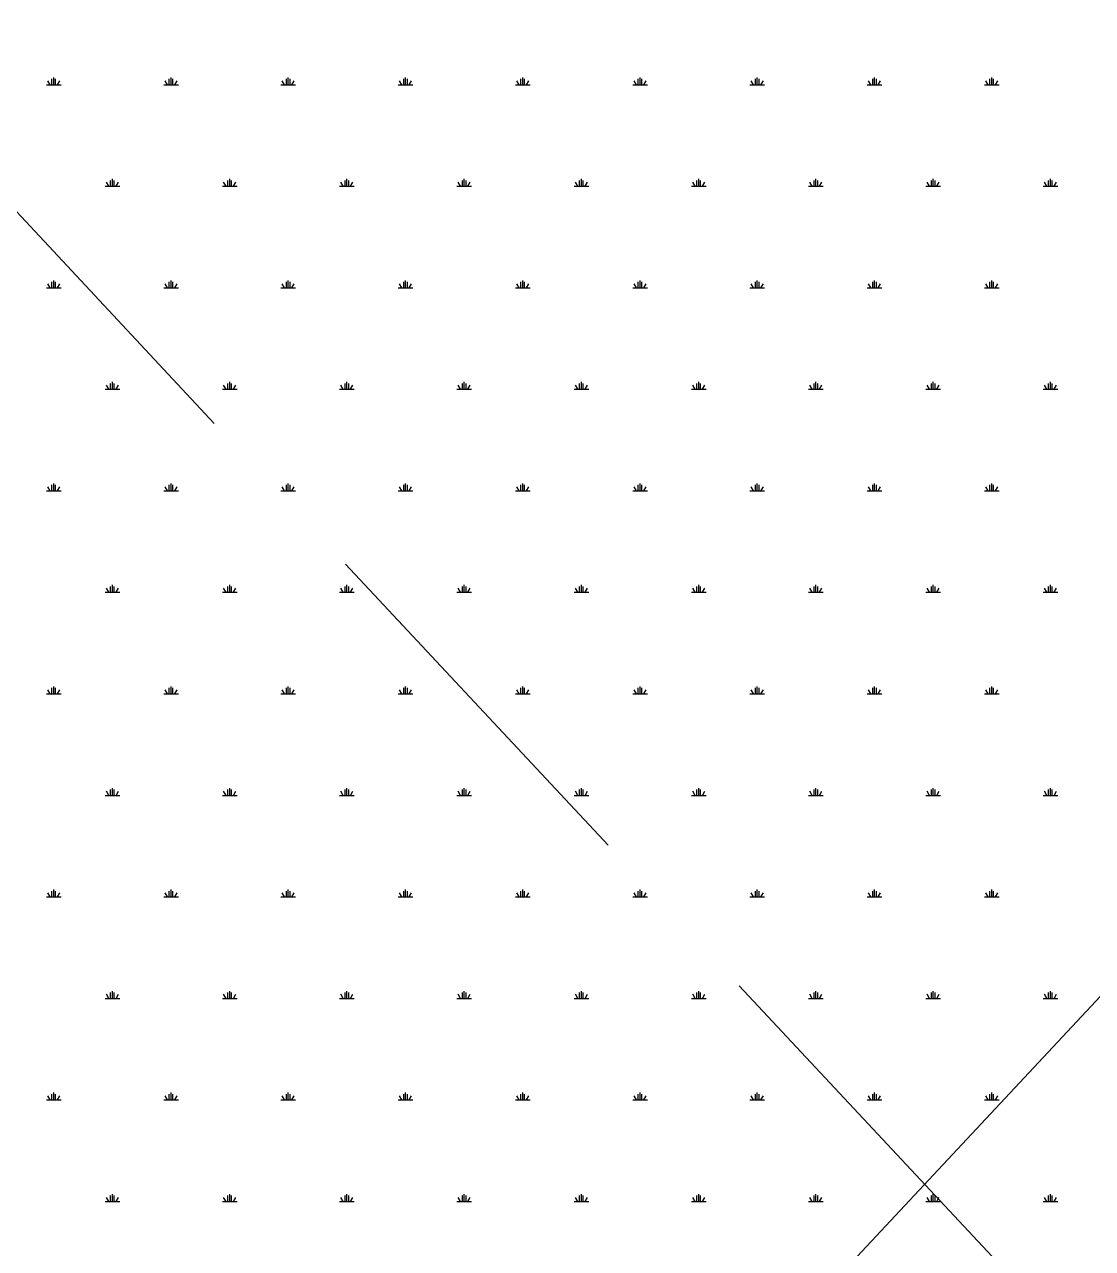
# Model space of a CAD drawing. Header units: millimetres. Extents: x 2999.9 to 3041.9, y 869.6 to 906.3.
# Drawn here: x 3036.584 to 3037.278, y 896.296 to 897.092 of the extents above; entities that cross this region are included whole.
import ezdxf

# ---------------------------------------------------------------- set-up
doc = ezdxf.new("R2010")
doc.units = ezdxf.units.MM
doc.linetypes.add('HIDDEN', pattern=[0.375, 0.25, -0.125])

msp = doc.modelspace()

# ---------------------------------------------------------------- linework, layer by layer
at = {"color": 253, "linetype": 'HIDDEN', "lineweight": 0}
for p, q in [((3035.76921, 897.83752), (3038.56921, 894.83817)), ((3038.56921, 897.83752), (3035.76921, 894.83817))]:
    msp.add_line(p, q, dxfattribs=at)
at = {"color": 76, "linetype": 'Continuous'}
for p, q in [((3036.59845, 897.05265), (3036.60797, 897.05265)), ((3036.60083, 897.05265), (3036.5993, 897.05529)), ((3036.60202, 897.05265), (3036.60202, 897.05646)), ((3036.60321, 897.05265), (3036.60321, 897.05741)), ((3036.6044, 897.05265), (3036.6044, 897.05646)), ((3036.60559, 897.05265), (3036.60712, 897.05529)), ((3036.67465, 897.05265), (3036.68417, 897.05265)), ((3036.67703, 897.05265), (3036.6755, 897.05529)), ((3036.67822, 897.05265), (3036.67822, 897.05646)), ((3036.67941, 897.05265), (3036.67941, 897.05741)), ((3036.6806, 897.05265), (3036.6806, 897.05646)), ((3036.68179, 897.05265), (3036.68332, 897.05529)), ((3036.75085, 897.05265), (3036.76037, 897.05265)), ((3036.75323, 897.05265), (3036.7517, 897.05529)), ((3036.75442, 897.05265), (3036.75442, 897.05646)), ((3036.75561, 897.05265), (3036.75561, 897.05741)), ((3036.7568, 897.05265), (3036.7568, 897.05646)), ((3036.75799, 897.05265), (3036.75952, 897.05529)), ((3036.82705, 897.05265), (3036.83657, 897.05265)), ((3036.82943, 897.05265), (3036.8279, 897.05529)), ((3036.83062, 897.05265), (3036.83062, 897.05646)), ((3036.83181, 897.05265), (3036.83181, 897.05741)), ((3036.833, 897.05265), (3036.833, 897.05646)), ((3036.83419, 897.05265), (3036.83572, 897.05529)), ((3036.90325, 897.05265), (3036.91277, 897.05265)), ((3036.90563, 897.05265), (3036.9041, 897.05529)), ((3036.90682, 897.05265), (3036.90682, 897.05646)), ((3036.90801, 897.05265), (3036.90801, 897.05741)), ((3036.9092, 897.05265), (3036.9092, 897.05646)), ((3036.91039, 897.05265), (3036.91192, 897.05529)), ((3036.97945, 897.05265), (3036.98897, 897.05265)), ((3036.98183, 897.05265), (3036.9803, 897.05529)), ((3036.98302, 897.05265), (3036.98302, 897.05646)), ((3036.98421, 897.05265), (3036.98421, 897.05741)), ((3036.9854, 897.05265), (3036.9854, 897.05646)), ((3036.98659, 897.05265), (3036.98812, 897.05529)), ((3037.05565, 897.05265), (3037.06517, 897.05265)), ((3037.05803, 897.05265), (3037.0565, 897.05529)), ((3037.05922, 897.05265), (3037.05922, 897.05646)), ((3037.06041, 897.05265), (3037.06041, 897.05741)), ((3037.0616, 897.05265), (3037.0616, 897.05646)), ((3037.06279, 897.05265), (3037.06432, 897.05529)), ((3037.13185, 897.05265), (3037.14137, 897.05265)), ((3037.13423, 897.05265), (3037.1327, 897.05529)), ((3037.13542, 897.05265), (3037.13542, 897.05646)), ((3037.13661, 897.05265), (3037.13661, 897.05741)), ((3037.1378, 897.05265), (3037.1378, 897.05646)), ((3037.13899, 897.05265), (3037.14052, 897.05529)), ((3037.20805, 897.05265), (3037.21757, 897.05265)), ((3037.21043, 897.05265), (3037.2089, 897.05529)), ((3037.21162, 897.05265), (3037.21162, 897.05646)), ((3037.21281, 897.05265), (3037.21281, 897.05741)), ((3037.214, 897.05265), (3037.214, 897.05646)), ((3037.21519, 897.05265), (3037.21672, 897.05529)), ((3036.63655, 896.98666), (3036.64607, 896.98666)), ((3036.63893, 896.98666), (3036.6374, 896.9893)), ((3036.64012, 896.98666), (3036.64012, 896.99047)), ((3036.64131, 896.98666), (3036.64131, 896.99142)), ((3036.6425, 896.98666), (3036.6425, 896.99047)), ((3036.64369, 896.98666), (3036.64522, 896.9893)), ((3036.71275, 896.98666), (3036.72227, 896.98666)), ((3036.71513, 896.98666), (3036.7136, 896.9893)), ((3036.71632, 896.98666), (3036.71632, 896.99047)), ((3036.71751, 896.98666), (3036.71751, 896.99142)), ((3036.7187, 896.98666), (3036.7187, 896.99047)), ((3036.71989, 896.98666), (3036.72142, 896.9893)), ((3036.78895, 896.98666), (3036.79847, 896.98666)), ((3036.79133, 896.98666), (3036.7898, 896.9893)), ((3036.79252, 896.98666), (3036.79252, 896.99047)), ((3036.79371, 896.98666), (3036.79371, 896.99142)), ((3036.7949, 896.98666), (3036.7949, 896.99047)), ((3036.79609, 896.98666), (3036.79762, 896.9893)), ((3036.86515, 896.98666), (3036.87467, 896.98666)), ((3036.86753, 896.98666), (3036.866, 896.9893)), ((3036.86872, 896.98666), (3036.86872, 896.99047)), ((3036.86991, 896.98666), (3036.86991, 896.99142)), ((3036.8711, 896.98666), (3036.8711, 896.99047)), ((3036.87229, 896.98666), (3036.87382, 896.9893)), ((3036.94135, 896.98666), (3036.95087, 896.98666)), ((3036.94373, 896.98666), (3036.9422, 896.9893)), ((3036.94492, 896.98666), (3036.94492, 896.99047)), ((3036.94611, 896.98666), (3036.94611, 896.99142)), ((3036.9473, 896.98666), (3036.9473, 896.99047)), ((3036.94849, 896.98666), (3036.95002, 896.9893)), ((3037.01755, 896.98666), (3037.02707, 896.98666)), ((3037.01993, 896.98666), (3037.0184, 896.9893)), ((3037.02112, 896.98666), (3037.02112, 896.99047)), ((3037.02231, 896.98666), (3037.02231, 896.99142)), ((3037.0235, 896.98666), (3037.0235, 896.99047)), ((3037.02469, 896.98666), (3037.02622, 896.9893)), ((3037.09375, 896.98666), (3037.10327, 896.98666)), ((3037.09613, 896.98666), (3037.0946, 896.9893)), ((3037.09732, 896.98666), (3037.09732, 896.99047)), ((3037.09851, 896.98666), (3037.09851, 896.99142)), ((3037.0997, 896.98666), (3037.0997, 896.99047)), ((3037.10089, 896.98666), (3037.10242, 896.9893)), ((3037.16995, 896.98666), (3037.17947, 896.98666)), ((3037.17233, 896.98666), (3037.1708, 896.9893)), ((3037.17352, 896.98666), (3037.17352, 896.99047)), ((3037.17471, 896.98666), (3037.17471, 896.99142)), ((3037.1759, 896.98666), (3037.1759, 896.99047)), ((3037.17709, 896.98666), (3037.17862, 896.9893)), ((3037.24615, 896.98666), (3037.25567, 896.98666)), ((3037.24853, 896.98666), (3037.247, 896.9893)), ((3037.24972, 896.98666), (3037.24972, 896.99047)), ((3037.25091, 896.98666), (3037.25091, 896.99142)), ((3037.2521, 896.98666), (3037.2521, 896.99047)), ((3037.25329, 896.98666), (3037.25482, 896.9893)), ((3036.60083, 896.92067), (3036.5993, 896.92331)), ((3036.60202, 896.92067), (3036.60202, 896.92448)), ((3036.60321, 896.92067), (3036.60321, 896.92543)), ((3036.6044, 896.92067), (3036.6044, 896.92448)), ((3036.60559, 896.92067), (3036.60712, 896.92331)), ((3036.67703, 896.92067), (3036.6755, 896.92331)), ((3036.67822, 896.92067), (3036.67822, 896.92448)), ((3036.67941, 896.92067), (3036.67941, 896.92543)), ((3036.6806, 896.92067), (3036.6806, 896.92448)), ((3036.68179, 896.92067), (3036.68332, 896.92331)), ((3036.75323, 896.92067), (3036.7517, 896.92331)), ((3036.75442, 896.92067), (3036.75442, 896.92448)), ((3036.75561, 896.92067), (3036.75561, 896.92543)), ((3036.7568, 896.92067), (3036.7568, 896.92448)), ((3036.75799, 896.92067), (3036.75952, 896.92331)), ((3036.82943, 896.92067), (3036.8279, 896.92331)), ((3036.83062, 896.92067), (3036.83062, 896.92448)), ((3036.83181, 896.92067), (3036.83181, 896.92543)), ((3036.833, 896.92067), (3036.833, 896.92448)), ((3036.83419, 896.92067), (3036.83572, 896.92331)), ((3036.90563, 896.92067), (3036.9041, 896.92331)), ((3036.90682, 896.92067), (3036.90682, 896.92448)), ((3036.90801, 896.92067), (3036.90801, 896.92543)), ((3036.9092, 896.92067), (3036.9092, 896.92448)), ((3036.91039, 896.92067), (3036.91192, 896.92331)), ((3036.98183, 896.92067), (3036.9803, 896.92331)), ((3036.98302, 896.92067), (3036.98302, 896.92448)), ((3036.98421, 896.92067), (3036.98421, 896.92543)), ((3036.9854, 896.92067), (3036.9854, 896.92448)), ((3036.98659, 896.92067), (3036.98812, 896.92331)), ((3037.05803, 896.92067), (3037.0565, 896.92331)), ((3037.05922, 896.92067), (3037.05922, 896.92448)), ((3037.06041, 896.92067), (3037.06041, 896.92543)), ((3037.0616, 896.92067), (3037.0616, 896.92448)), ((3037.06279, 896.92067), (3037.06432, 896.92331)), ((3037.13423, 896.92067), (3037.1327, 896.92331)), ((3037.13542, 896.92067), (3037.13542, 896.92448)), ((3037.13661, 896.92067), (3037.13661, 896.92543)), ((3037.1378, 896.92067), (3037.1378, 896.92448)), ((3037.13899, 896.92067), (3037.14052, 896.92331)), ((3037.21043, 896.92067), (3037.2089, 896.92331)), ((3037.21162, 896.92067), (3037.21162, 896.92448)), ((3037.21281, 896.92067), (3037.21281, 896.92543)), ((3037.214, 896.92067), (3037.214, 896.92448)), ((3037.21519, 896.92067), (3037.21672, 896.92331)), ((3036.59845, 896.92067), (3036.60797, 896.92067)), ((3036.67465, 896.92067), (3036.68417, 896.92067)), ((3036.75085, 896.92067), (3036.76037, 896.92067)), ((3036.82705, 896.92067), (3036.83657, 896.92067)), ((3036.90325, 896.92067), (3036.91277, 896.92067)), ((3036.97945, 896.92067), (3036.98897, 896.92067)), ((3037.05565, 896.92067), (3037.06517, 896.92067)), ((3037.13185, 896.92067), (3037.14137, 896.92067)), ((3037.20805, 896.92067), (3037.21757, 896.92067)), ((3036.64131, 896.85468), (3036.64131, 896.85944)), ((3036.71751, 896.85468), (3036.71751, 896.85944)), ((3036.79371, 896.85468), (3036.79371, 896.85944)), ((3036.86991, 896.85468), (3036.86991, 896.85944)), ((3036.94611, 896.85468), (3036.94611, 896.85944)), ((3037.02231, 896.85468), (3037.02231, 896.85944)), ((3037.09851, 896.85468), (3037.09851, 896.85944)), ((3037.17471, 896.85468), (3037.17471, 896.85944)), ((3037.25091, 896.85468), (3037.25091, 896.85944)), ((3036.63655, 896.85468), (3036.64607, 896.85468)), ((3036.63893, 896.85468), (3036.6374, 896.85732)), ((3036.64012, 896.85468), (3036.64012, 896.85849)), ((3036.6425, 896.85468), (3036.6425, 896.85849)), ((3036.64369, 896.85468), (3036.64522, 896.85732)), ((3036.71275, 896.85468), (3036.72227, 896.85468)), ((3036.71513, 896.85468), (3036.7136, 896.85732)), ((3036.71632, 896.85468), (3036.71632, 896.85849)), ((3036.7187, 896.85468), (3036.7187, 896.85849)), ((3036.71989, 896.85468), (3036.72142, 896.85732)), ((3036.78895, 896.85468), (3036.79847, 896.85468)), ((3036.79133, 896.85468), (3036.7898, 896.85732)), ((3036.79252, 896.85468), (3036.79252, 896.85849)), ((3036.7949, 896.85468), (3036.7949, 896.85849)), ((3036.79609, 896.85468), (3036.79762, 896.85732)), ((3036.86515, 896.85468), (3036.87467, 896.85468)), ((3036.86753, 896.85468), (3036.866, 896.85732)), ((3036.86872, 896.85468), (3036.86872, 896.85849)), ((3036.8711, 896.85468), (3036.8711, 896.85849)), ((3036.87229, 896.85468), (3036.87382, 896.85732)), ((3036.94135, 896.85468), (3036.95087, 896.85468)), ((3036.94373, 896.85468), (3036.9422, 896.85732)), ((3036.94492, 896.85468), (3036.94492, 896.85849)), ((3036.9473, 896.85468), (3036.9473, 896.85849)), ((3036.94849, 896.85468), (3036.95002, 896.85732)), ((3037.01755, 896.85468), (3037.02707, 896.85468)), ((3037.01993, 896.85468), (3037.0184, 896.85732)), ((3037.02112, 896.85468), (3037.02112, 896.85849)), ((3037.0235, 896.85468), (3037.0235, 896.85849)), ((3037.02469, 896.85468), (3037.02622, 896.85732)), ((3037.09375, 896.85468), (3037.10327, 896.85468)), ((3037.09613, 896.85468), (3037.0946, 896.85732)), ((3037.09732, 896.85468), (3037.09732, 896.85849)), ((3037.0997, 896.85468), (3037.0997, 896.85849)), ((3037.10089, 896.85468), (3037.10242, 896.85732)), ((3037.16995, 896.85468), (3037.17947, 896.85468)), ((3037.17233, 896.85468), (3037.1708, 896.85732)), ((3037.17352, 896.85468), (3037.17352, 896.85849)), ((3037.1759, 896.85468), (3037.1759, 896.85849)), ((3037.17709, 896.85468), (3037.17862, 896.85732)), ((3037.24615, 896.85468), (3037.25567, 896.85468)), ((3037.24853, 896.85468), (3037.247, 896.85732)), ((3037.24972, 896.85468), (3037.24972, 896.85849)), ((3037.2521, 896.85468), (3037.2521, 896.85849)), ((3037.25329, 896.85468), (3037.25482, 896.85732)), ((3036.59845, 896.78869), (3036.60797, 896.78869)), ((3036.60083, 896.78869), (3036.5993, 896.79133)), ((3036.60202, 896.78869), (3036.60202, 896.7925)), ((3036.60321, 896.78869), (3036.60321, 896.79345)), ((3036.6044, 896.78869), (3036.6044, 896.7925)), ((3036.60559, 896.78869), (3036.60712, 896.79133)), ((3036.67465, 896.78869), (3036.68417, 896.78869)), ((3036.67703, 896.78869), (3036.6755, 896.79133)), ((3036.67822, 896.78869), (3036.67822, 896.7925)), ((3036.67941, 896.78869), (3036.67941, 896.79345)), ((3036.6806, 896.78869), (3036.6806, 896.7925)), ((3036.68179, 896.78869), (3036.68332, 896.79133)), ((3036.75085, 896.78869), (3036.76037, 896.78869)), ((3036.75323, 896.78869), (3036.7517, 896.79133)), ((3036.75442, 896.78869), (3036.75442, 896.7925)), ((3036.75561, 896.78869), (3036.75561, 896.79345)), ((3036.7568, 896.78869), (3036.7568, 896.7925)), ((3036.75799, 896.78869), (3036.75952, 896.79133)), ((3036.82705, 896.78869), (3036.83657, 896.78869)), ((3036.82943, 896.78869), (3036.8279, 896.79133)), ((3036.83062, 896.78869), (3036.83062, 896.7925)), ((3036.83181, 896.78869), (3036.83181, 896.79345)), ((3036.833, 896.78869), (3036.833, 896.7925)), ((3036.83419, 896.78869), (3036.83572, 896.79133)), ((3036.90325, 896.78869), (3036.91277, 896.78869)), ((3036.90563, 896.78869), (3036.9041, 896.79133)), ((3036.90682, 896.78869), (3036.90682, 896.7925)), ((3036.90801, 896.78869), (3036.90801, 896.79345)), ((3036.9092, 896.78869), (3036.9092, 896.7925)), ((3036.91039, 896.78869), (3036.91192, 896.79133)), ((3036.97945, 896.78869), (3036.98897, 896.78869)), ((3036.98183, 896.78869), (3036.9803, 896.79133)), ((3036.98302, 896.78869), (3036.98302, 896.7925)), ((3036.98421, 896.78869), (3036.98421, 896.79345)), ((3036.9854, 896.78869), (3036.9854, 896.7925)), ((3036.98659, 896.78869), (3036.98812, 896.79133)), ((3037.05565, 896.78869), (3037.06517, 896.78869)), ((3037.05803, 896.78869), (3037.0565, 896.79133)), ((3037.05922, 896.78869), (3037.05922, 896.7925)), ((3037.06041, 896.78869), (3037.06041, 896.79345)), ((3037.0616, 896.78869), (3037.0616, 896.7925)), ((3037.06279, 896.78869), (3037.06432, 896.79133)), ((3037.13185, 896.78869), (3037.14137, 896.78869)), ((3037.13423, 896.78869), (3037.1327, 896.79133)), ((3037.13542, 896.78869), (3037.13542, 896.7925)), ((3037.13661, 896.78869), (3037.13661, 896.79345)), ((3037.1378, 896.78869), (3037.1378, 896.7925)), ((3037.13899, 896.78869), (3037.14052, 896.79133)), ((3037.20805, 896.78869), (3037.21757, 896.78869)), ((3037.21043, 896.78869), (3037.2089, 896.79133)), ((3037.21162, 896.78869), (3037.21162, 896.7925)), ((3037.21281, 896.78869), (3037.21281, 896.79345)), ((3037.214, 896.78869), (3037.214, 896.7925)), ((3037.21519, 896.78869), (3037.21672, 896.79133)), ((3036.63893, 896.7227), (3036.6374, 896.72534)), ((3036.64012, 896.7227), (3036.64012, 896.72651)), ((3036.64131, 896.7227), (3036.64131, 896.72746)), ((3036.6425, 896.7227), (3036.6425, 896.72651)), ((3036.64369, 896.7227), (3036.64522, 896.72534)), ((3036.71513, 896.7227), (3036.7136, 896.72534)), ((3036.71632, 896.7227), (3036.71632, 896.72651)), ((3036.71751, 896.7227), (3036.71751, 896.72746)), ((3036.7187, 896.7227), (3036.7187, 896.72651)), ((3036.71989, 896.7227), (3036.72142, 896.72534)), ((3036.79133, 896.7227), (3036.7898, 896.72534)), ((3036.79252, 896.7227), (3036.79252, 896.72651)), ((3036.79371, 896.7227), (3036.79371, 896.72746)), ((3036.7949, 896.7227), (3036.7949, 896.72651)), ((3036.79609, 896.7227), (3036.79762, 896.72534)), ((3036.86753, 896.7227), (3036.866, 896.72534)), ((3036.86872, 896.7227), (3036.86872, 896.72651)), ((3036.86991, 896.7227), (3036.86991, 896.72746)), ((3036.8711, 896.7227), (3036.8711, 896.72651)), ((3036.87229, 896.7227), (3036.87382, 896.72534)), ((3036.94373, 896.7227), (3036.9422, 896.72534)), ((3036.94492, 896.7227), (3036.94492, 896.72651)), ((3036.94611, 896.7227), (3036.94611, 896.72746)), ((3036.9473, 896.7227), (3036.9473, 896.72651)), ((3036.94849, 896.7227), (3036.95002, 896.72534)), ((3037.01993, 896.7227), (3037.0184, 896.72534)), ((3037.02112, 896.7227), (3037.02112, 896.72651)), ((3037.02231, 896.7227), (3037.02231, 896.72746)), ((3037.0235, 896.7227), (3037.0235, 896.72651)), ((3037.02469, 896.7227), (3037.02622, 896.72534)), ((3037.09613, 896.7227), (3037.0946, 896.72534)), ((3037.09732, 896.7227), (3037.09732, 896.72651)), ((3037.09851, 896.7227), (3037.09851, 896.72746)), ((3037.0997, 896.7227), (3037.0997, 896.72651)), ((3037.10089, 896.7227), (3037.10242, 896.72534)), ((3037.17233, 896.7227), (3037.1708, 896.72534)), ((3037.17352, 896.7227), (3037.17352, 896.72651)), ((3037.17471, 896.7227), (3037.17471, 896.72746)), ((3037.1759, 896.7227), (3037.1759, 896.72651)), ((3037.17709, 896.7227), (3037.17862, 896.72534)), ((3037.24853, 896.7227), (3037.247, 896.72534)), ((3037.24972, 896.7227), (3037.24972, 896.72651)), ((3037.25091, 896.7227), (3037.25091, 896.72746)), ((3037.2521, 896.7227), (3037.2521, 896.72651)), ((3037.25329, 896.7227), (3037.25482, 896.72534)), ((3036.63655, 896.7227), (3036.64607, 896.7227)), ((3036.71275, 896.7227), (3036.72227, 896.7227)), ((3036.78895, 896.7227), (3036.79847, 896.7227)), ((3036.86515, 896.7227), (3036.87467, 896.7227)), ((3036.94135, 896.7227), (3036.95087, 896.7227)), ((3037.01755, 896.7227), (3037.02707, 896.7227)), ((3037.09375, 896.7227), (3037.10327, 896.7227)), ((3037.16995, 896.7227), (3037.17947, 896.7227)), ((3037.24615, 896.7227), (3037.25567, 896.7227)), ((3036.60202, 896.6567), (3036.60202, 896.66051)), ((3036.60321, 896.6567), (3036.60321, 896.66147)), ((3036.6044, 896.6567), (3036.6044, 896.66051)), ((3036.67822, 896.6567), (3036.67822, 896.66051)), ((3036.67941, 896.6567), (3036.67941, 896.66147)), ((3036.6806, 896.6567), (3036.6806, 896.66051)), ((3036.75442, 896.6567), (3036.75442, 896.66051)), ((3036.75561, 896.6567), (3036.75561, 896.66147)), ((3036.7568, 896.6567), (3036.7568, 896.66051)), ((3036.83062, 896.6567), (3036.83062, 896.66051)), ((3036.83181, 896.6567), (3036.83181, 896.66147)), ((3036.833, 896.6567), (3036.833, 896.66051)), ((3036.90682, 896.6567), (3036.90682, 896.66051)), ((3036.90801, 896.6567), (3036.90801, 896.66147)), ((3036.9092, 896.6567), (3036.9092, 896.66051)), ((3036.98302, 896.6567), (3036.98302, 896.66051)), ((3036.98421, 896.6567), (3036.98421, 896.66147)), ((3036.9854, 896.6567), (3036.9854, 896.66051)), ((3037.05922, 896.6567), (3037.05922, 896.66051)), ((3037.06041, 896.6567), (3037.06041, 896.66147)), ((3037.0616, 896.6567), (3037.0616, 896.66051)), ((3037.13542, 896.6567), (3037.13542, 896.66051)), ((3037.13661, 896.6567), (3037.13661, 896.66147)), ((3037.1378, 896.6567), (3037.1378, 896.66051)), ((3037.21162, 896.6567), (3037.21162, 896.66051)), ((3037.21281, 896.6567), (3037.21281, 896.66147)), ((3037.214, 896.6567), (3037.214, 896.66051)), ((3036.59845, 896.6567), (3036.60797, 896.6567)), ((3036.60083, 896.6567), (3036.5993, 896.65934)), ((3036.60559, 896.65671), (3036.60712, 896.65935)), ((3036.67465, 896.6567), (3036.68417, 896.6567)), ((3036.67703, 896.6567), (3036.6755, 896.65934)), ((3036.68179, 896.65671), (3036.68332, 896.65935)), ((3036.75085, 896.6567), (3036.76037, 896.6567)), ((3036.75323, 896.6567), (3036.7517, 896.65934)), ((3036.75799, 896.65671), (3036.75952, 896.65935)), ((3036.82705, 896.6567), (3036.83657, 896.6567)), ((3036.82943, 896.6567), (3036.8279, 896.65934)), ((3036.83419, 896.65671), (3036.83572, 896.65935)), ((3036.90325, 896.6567), (3036.91277, 896.6567)), ((3036.90563, 896.6567), (3036.9041, 896.65934)), ((3036.91039, 896.65671), (3036.91192, 896.65935)), ((3036.97945, 896.6567), (3036.98897, 896.6567)), ((3036.98183, 896.6567), (3036.9803, 896.65934)), ((3036.98659, 896.65671), (3036.98812, 896.65935)), ((3037.05565, 896.6567), (3037.06517, 896.6567)), ((3037.05803, 896.6567), (3037.0565, 896.65934)), ((3037.06279, 896.65671), (3037.06432, 896.65935)), ((3037.13185, 896.6567), (3037.14137, 896.6567)), ((3037.13423, 896.6567), (3037.1327, 896.65934)), ((3037.13899, 896.65671), (3037.14052, 896.65935)), ((3037.20805, 896.6567), (3037.21757, 896.6567)), ((3037.21043, 896.6567), (3037.2089, 896.65934)), ((3037.21519, 896.65671), (3037.21672, 896.65935)), ((3036.63655, 896.59071), (3036.64607, 896.59071)), ((3036.63893, 896.59071), (3036.6374, 896.59335)), ((3036.64012, 896.59071), (3036.64012, 896.59452)), ((3036.64131, 896.59071), (3036.64131, 896.59548)), ((3036.6425, 896.59071), (3036.6425, 896.59452)), ((3036.64369, 896.59072), (3036.64522, 896.59335)), ((3036.71275, 896.59071), (3036.72227, 896.59071)), ((3036.71513, 896.59071), (3036.7136, 896.59335)), ((3036.71632, 896.59071), (3036.71632, 896.59452)), ((3036.71751, 896.59071), (3036.71751, 896.59548)), ((3036.7187, 896.59071), (3036.7187, 896.59452)), ((3036.71989, 896.59072), (3036.72142, 896.59335)), ((3036.78895, 896.59071), (3036.79847, 896.59071)), ((3036.79133, 896.59071), (3036.7898, 896.59335)), ((3036.79252, 896.59071), (3036.79252, 896.59452)), ((3036.79371, 896.59071), (3036.79371, 896.59548)), ((3036.7949, 896.59071), (3036.7949, 896.59452)), ((3036.79609, 896.59072), (3036.79762, 896.59335)), ((3036.86515, 896.59071), (3036.87467, 896.59071)), ((3036.86753, 896.59071), (3036.866, 896.59335)), ((3036.86872, 896.59071), (3036.86872, 896.59452)), ((3036.86991, 896.59071), (3036.86991, 896.59548)), ((3036.8711, 896.59071), (3036.8711, 896.59452)), ((3036.87229, 896.59072), (3036.87382, 896.59335)), ((3036.94135, 896.59071), (3036.95087, 896.59071)), ((3036.94373, 896.59071), (3036.9422, 896.59335)), ((3036.94492, 896.59071), (3036.94492, 896.59452)), ((3036.94611, 896.59071), (3036.94611, 896.59548)), ((3036.9473, 896.59071), (3036.9473, 896.59452)), ((3036.94849, 896.59072), (3036.95002, 896.59335)), ((3037.01755, 896.59071), (3037.02707, 896.59071)), ((3037.01993, 896.59071), (3037.0184, 896.59335)), ((3037.02112, 896.59071), (3037.02112, 896.59452)), ((3037.02231, 896.59071), (3037.02231, 896.59548)), ((3037.0235, 896.59071), (3037.0235, 896.59452)), ((3037.02469, 896.59072), (3037.02622, 896.59335)), ((3037.09375, 896.59071), (3037.10327, 896.59071)), ((3037.09613, 896.59071), (3037.0946, 896.59335)), ((3037.09732, 896.59071), (3037.09732, 896.59452)), ((3037.09851, 896.59071), (3037.09851, 896.59548)), ((3037.0997, 896.59071), (3037.0997, 896.59452)), ((3037.10089, 896.59072), (3037.10242, 896.59335)), ((3037.16995, 896.59071), (3037.17947, 896.59071)), ((3037.17233, 896.59071), (3037.1708, 896.59335)), ((3037.17352, 896.59071), (3037.17352, 896.59452)), ((3037.17471, 896.59071), (3037.17471, 896.59548)), ((3037.1759, 896.59071), (3037.1759, 896.59452)), ((3037.17709, 896.59072), (3037.17862, 896.59335)), ((3037.24615, 896.59071), (3037.25567, 896.59071)), ((3037.24853, 896.59071), (3037.247, 896.59335)), ((3037.24972, 896.59071), (3037.24972, 896.59452)), ((3037.25091, 896.59071), (3037.25091, 896.59548)), ((3037.2521, 896.59071), (3037.2521, 896.59452)), ((3037.25329, 896.59072), (3037.25482, 896.59335)), ((3036.59845, 896.52472), (3036.60797, 896.52472)), ((3036.60083, 896.52472), (3036.5993, 896.52736)), ((3036.60202, 896.52472), (3036.60202, 896.52853)), ((3036.60321, 896.52472), (3036.60321, 896.52948)), ((3036.6044, 896.52472), (3036.6044, 896.52853)), ((3036.60559, 896.52472), (3036.60712, 896.52736)), ((3036.67465, 896.52472), (3036.68417, 896.52472)), ((3036.67703, 896.52472), (3036.6755, 896.52736)), ((3036.67822, 896.52472), (3036.67822, 896.52853)), ((3036.67941, 896.52472), (3036.67941, 896.52948)), ((3036.6806, 896.52472), (3036.6806, 896.52853)), ((3036.68179, 896.52472), (3036.68332, 896.52736)), ((3036.75085, 896.52472), (3036.76037, 896.52472)), ((3036.75323, 896.52472), (3036.7517, 896.52736)), ((3036.75442, 896.52472), (3036.75442, 896.52853)), ((3036.75561, 896.52472), (3036.75561, 896.52948)), ((3036.7568, 896.52472), (3036.7568, 896.52853)), ((3036.75799, 896.52472), (3036.75952, 896.52736)), ((3036.82705, 896.52472), (3036.83657, 896.52472)), ((3036.82943, 896.52472), (3036.8279, 896.52736)), ((3036.83062, 896.52472), (3036.83062, 896.52853)), ((3036.83181, 896.52472), (3036.83181, 896.52948)), ((3036.833, 896.52472), (3036.833, 896.52853)), ((3036.83419, 896.52472), (3036.83572, 896.52736)), ((3036.90325, 896.52472), (3036.91277, 896.52472)), ((3036.90563, 896.52472), (3036.9041, 896.52736)), ((3036.90682, 896.52472), (3036.90682, 896.52853)), ((3036.90801, 896.52472), (3036.90801, 896.52948)), ((3036.9092, 896.52472), (3036.9092, 896.52853)), ((3036.91039, 896.52472), (3036.91192, 896.52736)), ((3036.97945, 896.52472), (3036.98897, 896.52472)), ((3036.98183, 896.52472), (3036.9803, 896.52736)), ((3036.98302, 896.52472), (3036.98302, 896.52853)), ((3036.98421, 896.52472), (3036.98421, 896.52948)), ((3036.9854, 896.52472), (3036.9854, 896.52853)), ((3036.98659, 896.52472), (3036.98812, 896.52736)), ((3037.05565, 896.52472), (3037.06517, 896.52472)), ((3037.05803, 896.52472), (3037.0565, 896.52736)), ((3037.05922, 896.52472), (3037.05922, 896.52853)), ((3037.06041, 896.52472), (3037.06041, 896.52948)), ((3037.0616, 896.52472), (3037.0616, 896.52853)), ((3037.06279, 896.52472), (3037.06432, 896.52736)), ((3037.13185, 896.52472), (3037.14137, 896.52472)), ((3037.13423, 896.52472), (3037.1327, 896.52736)), ((3037.13542, 896.52472), (3037.13542, 896.52853)), ((3037.13661, 896.52472), (3037.13661, 896.52948)), ((3037.1378, 896.52472), (3037.1378, 896.52853)), ((3037.13899, 896.52472), (3037.14052, 896.52736)), ((3037.20805, 896.52472), (3037.21757, 896.52472)), ((3037.21043, 896.52472), (3037.2089, 896.52736)), ((3037.21162, 896.52472), (3037.21162, 896.52853)), ((3037.21281, 896.52472), (3037.21281, 896.52948)), ((3037.214, 896.52472), (3037.214, 896.52853)), ((3037.21519, 896.52472), (3037.21672, 896.52736)), ((3036.63893, 896.45873), (3036.6374, 896.46137)), ((3036.64012, 896.45873), (3036.64012, 896.46254)), ((3036.64131, 896.45873), (3036.64131, 896.46349)), ((3036.6425, 896.45873), (3036.6425, 896.46254)), ((3036.64369, 896.45873), (3036.64522, 896.46137)), ((3036.71513, 896.45873), (3036.7136, 896.46137)), ((3036.71632, 896.45873), (3036.71632, 896.46254)), ((3036.71751, 896.45873), (3036.71751, 896.46349)), ((3036.7187, 896.45873), (3036.7187, 896.46254)), ((3036.71989, 896.45873), (3036.72142, 896.46137)), ((3036.79133, 896.45873), (3036.7898, 896.46137)), ((3036.79252, 896.45873), (3036.79252, 896.46254)), ((3036.79371, 896.45873), (3036.79371, 896.46349)), ((3036.7949, 896.45873), (3036.7949, 896.46254)), ((3036.79609, 896.45873), (3036.79762, 896.46137)), ((3036.86753, 896.45873), (3036.866, 896.46137)), ((3036.86872, 896.45873), (3036.86872, 896.46254)), ((3036.86991, 896.45873), (3036.86991, 896.46349)), ((3036.8711, 896.45873), (3036.8711, 896.46254)), ((3036.87229, 896.45873), (3036.87382, 896.46137)), ((3036.94373, 896.45873), (3036.9422, 896.46137)), ((3036.94492, 896.45873), (3036.94492, 896.46254)), ((3036.94611, 896.45873), (3036.94611, 896.46349)), ((3036.9473, 896.45873), (3036.9473, 896.46254)), ((3036.94849, 896.45873), (3036.95002, 896.46137)), ((3037.01993, 896.45873), (3037.0184, 896.46137)), ((3037.02112, 896.45873), (3037.02112, 896.46254)), ((3037.02231, 896.45873), (3037.02231, 896.46349)), ((3037.0235, 896.45873), (3037.0235, 896.46254)), ((3037.02469, 896.45873), (3037.02622, 896.46137)), ((3037.09613, 896.45873), (3037.0946, 896.46137)), ((3037.09732, 896.45873), (3037.09732, 896.46254)), ((3037.09851, 896.45873), (3037.09851, 896.46349)), ((3037.0997, 896.45873), (3037.0997, 896.46254)), ((3037.10089, 896.45873), (3037.10242, 896.46137)), ((3037.17233, 896.45873), (3037.1708, 896.46137)), ((3037.17352, 896.45873), (3037.17352, 896.46254)), ((3037.17471, 896.45873), (3037.17471, 896.46349)), ((3037.1759, 896.45873), (3037.1759, 896.46254)), ((3037.17709, 896.45873), (3037.17862, 896.46137)), ((3037.24853, 896.45873), (3037.247, 896.46137)), ((3037.24972, 896.45873), (3037.24972, 896.46254)), ((3037.25091, 896.45873), (3037.25091, 896.46349)), ((3037.2521, 896.45873), (3037.2521, 896.46254)), ((3037.25329, 896.45873), (3037.25482, 896.46137)), ((3036.63655, 896.45873), (3036.64607, 896.45873)), ((3036.71275, 896.45873), (3036.72227, 896.45873)), ((3036.78895, 896.45873), (3036.79847, 896.45873)), ((3036.86515, 896.45873), (3036.87467, 896.45873)), ((3036.94135, 896.45873), (3036.95087, 896.45873)), ((3037.01755, 896.45873), (3037.02707, 896.45873)), ((3037.09375, 896.45873), (3037.10327, 896.45873)), ((3037.16995, 896.45873), (3037.17947, 896.45873)), ((3037.24615, 896.45873), (3037.25567, 896.45873)), ((3036.60321, 896.39274), (3036.60321, 896.3975)), ((3036.67941, 896.39274), (3036.67941, 896.3975)), ((3036.75561, 896.39274), (3036.75561, 896.3975)), ((3036.83181, 896.39274), (3036.83181, 896.3975)), ((3036.90801, 896.39274), (3036.90801, 896.3975)), ((3036.98421, 896.39274), (3036.98421, 896.3975)), ((3037.06041, 896.39274), (3037.06041, 896.3975)), ((3037.13661, 896.39274), (3037.13661, 896.3975)), ((3037.21281, 896.39274), (3037.21281, 896.3975)), ((3036.59845, 896.39274), (3036.60797, 896.39274)), ((3036.60083, 896.39274), (3036.5993, 896.39538)), ((3036.60202, 896.39274), (3036.60202, 896.39655)), ((3036.6044, 896.39274), (3036.6044, 896.39655)), ((3036.60559, 896.39274), (3036.60712, 896.39538)), ((3036.67465, 896.39274), (3036.68417, 896.39274)), ((3036.67703, 896.39274), (3036.6755, 896.39538)), ((3036.67822, 896.39274), (3036.67822, 896.39655)), ((3036.6806, 896.39274), (3036.6806, 896.39655)), ((3036.68179, 896.39274), (3036.68332, 896.39538)), ((3036.75085, 896.39274), (3036.76037, 896.39274)), ((3036.75323, 896.39274), (3036.7517, 896.39538)), ((3036.75442, 896.39274), (3036.75442, 896.39655)), ((3036.7568, 896.39274), (3036.7568, 896.39655)), ((3036.75799, 896.39274), (3036.75952, 896.39538)), ((3036.82705, 896.39274), (3036.83657, 896.39274)), ((3036.82943, 896.39274), (3036.8279, 896.39538)), ((3036.83062, 896.39274), (3036.83062, 896.39655)), ((3036.833, 896.39274), (3036.833, 896.39655)), ((3036.83419, 896.39274), (3036.83572, 896.39538)), ((3036.90325, 896.39274), (3036.91277, 896.39274)), ((3036.90563, 896.39274), (3036.9041, 896.39538)), ((3036.90682, 896.39274), (3036.90682, 896.39655)), ((3036.9092, 896.39274), (3036.9092, 896.39655)), ((3036.91039, 896.39274), (3036.91192, 896.39538)), ((3036.97945, 896.39274), (3036.98897, 896.39274)), ((3036.98183, 896.39274), (3036.9803, 896.39538)), ((3036.98302, 896.39274), (3036.98302, 896.39655)), ((3036.9854, 896.39274), (3036.9854, 896.39655)), ((3036.98659, 896.39274), (3036.98812, 896.39538)), ((3037.05565, 896.39274), (3037.06517, 896.39274)), ((3037.05803, 896.39274), (3037.0565, 896.39538)), ((3037.05922, 896.39274), (3037.05922, 896.39655)), ((3037.0616, 896.39274), (3037.0616, 896.39655)), ((3037.06279, 896.39274), (3037.06432, 896.39538)), ((3037.13185, 896.39274), (3037.14137, 896.39274)), ((3037.13423, 896.39274), (3037.1327, 896.39538)), ((3037.13542, 896.39274), (3037.13542, 896.39655)), ((3037.1378, 896.39274), (3037.1378, 896.39655)), ((3037.13899, 896.39274), (3037.14052, 896.39538)), ((3037.20805, 896.39274), (3037.21757, 896.39274)), ((3037.21043, 896.39274), (3037.2089, 896.39538)), ((3037.21162, 896.39274), (3037.21162, 896.39655)), ((3037.214, 896.39274), (3037.214, 896.39655)), ((3037.21519, 896.39274), (3037.21672, 896.39538)), ((3036.63655, 896.32675), (3036.64607, 896.32675)), ((3036.63893, 896.32675), (3036.6374, 896.32939)), ((3036.64012, 896.32675), (3036.64012, 896.33056)), ((3036.64131, 896.32675), (3036.64131, 896.33151)), ((3036.6425, 896.32675), (3036.6425, 896.33056)), ((3036.64369, 896.32675), (3036.64522, 896.32939)), ((3036.71275, 896.32675), (3036.72227, 896.32675)), ((3036.71513, 896.32675), (3036.7136, 896.32939)), ((3036.71632, 896.32675), (3036.71632, 896.33056)), ((3036.71751, 896.32675), (3036.71751, 896.33151)), ((3036.7187, 896.32675), (3036.7187, 896.33056)), ((3036.71989, 896.32675), (3036.72142, 896.32939)), ((3036.78895, 896.32675), (3036.79847, 896.32675)), ((3036.79133, 896.32675), (3036.7898, 896.32939)), ((3036.79252, 896.32675), (3036.79252, 896.33056)), ((3036.79371, 896.32675), (3036.79371, 896.33151)), ((3036.7949, 896.32675), (3036.7949, 896.33056)), ((3036.79609, 896.32675), (3036.79762, 896.32939)), ((3036.86515, 896.32675), (3036.87467, 896.32675)), ((3036.86753, 896.32675), (3036.866, 896.32939)), ((3036.86872, 896.32675), (3036.86872, 896.33056)), ((3036.86991, 896.32675), (3036.86991, 896.33151)), ((3036.8711, 896.32675), (3036.8711, 896.33056)), ((3036.87229, 896.32675), (3036.87382, 896.32939)), ((3036.94135, 896.32675), (3036.95087, 896.32675)), ((3036.94373, 896.32675), (3036.9422, 896.32939)), ((3036.94492, 896.32675), (3036.94492, 896.33056)), ((3036.94611, 896.32675), (3036.94611, 896.33151)), ((3036.9473, 896.32675), (3036.9473, 896.33056)), ((3036.94849, 896.32675), (3036.95002, 896.32939)), ((3037.01755, 896.32675), (3037.02707, 896.32675)), ((3037.01993, 896.32675), (3037.0184, 896.32939)), ((3037.02112, 896.32675), (3037.02112, 896.33056)), ((3037.02231, 896.32675), (3037.02231, 896.33151)), ((3037.0235, 896.32675), (3037.0235, 896.33056)), ((3037.02469, 896.32675), (3037.02622, 896.32939)), ((3037.09375, 896.32675), (3037.10327, 896.32675)), ((3037.09613, 896.32675), (3037.0946, 896.32939)), ((3037.09732, 896.32675), (3037.09732, 896.33056)), ((3037.09851, 896.32675), (3037.09851, 896.33151)), ((3037.0997, 896.32675), (3037.0997, 896.33056)), ((3037.10089, 896.32675), (3037.10242, 896.32939)), ((3037.16995, 896.32675), (3037.17947, 896.32675)), ((3037.17233, 896.32675), (3037.1708, 896.32939)), ((3037.17352, 896.32675), (3037.17352, 896.33056)), ((3037.17471, 896.32675), (3037.17471, 896.33151)), ((3037.1759, 896.32675), (3037.1759, 896.33056)), ((3037.17709, 896.32675), (3037.17804, 896.32839)), ((3037.17804, 896.32839), (3037.17862, 896.32939)), ((3037.24615, 896.32675), (3037.25567, 896.32675)), ((3037.24853, 896.32675), (3037.247, 896.32939)), ((3037.24972, 896.32675), (3037.24972, 896.33056)), ((3037.25091, 896.32675), (3037.25091, 896.33151)), ((3037.2521, 896.32675), (3037.2521, 896.33056)), ((3037.25329, 896.32675), (3037.25482, 896.32939))]:
    msp.add_line(p, q, dxfattribs=at)

doc.saveas('drawing.dxf')
